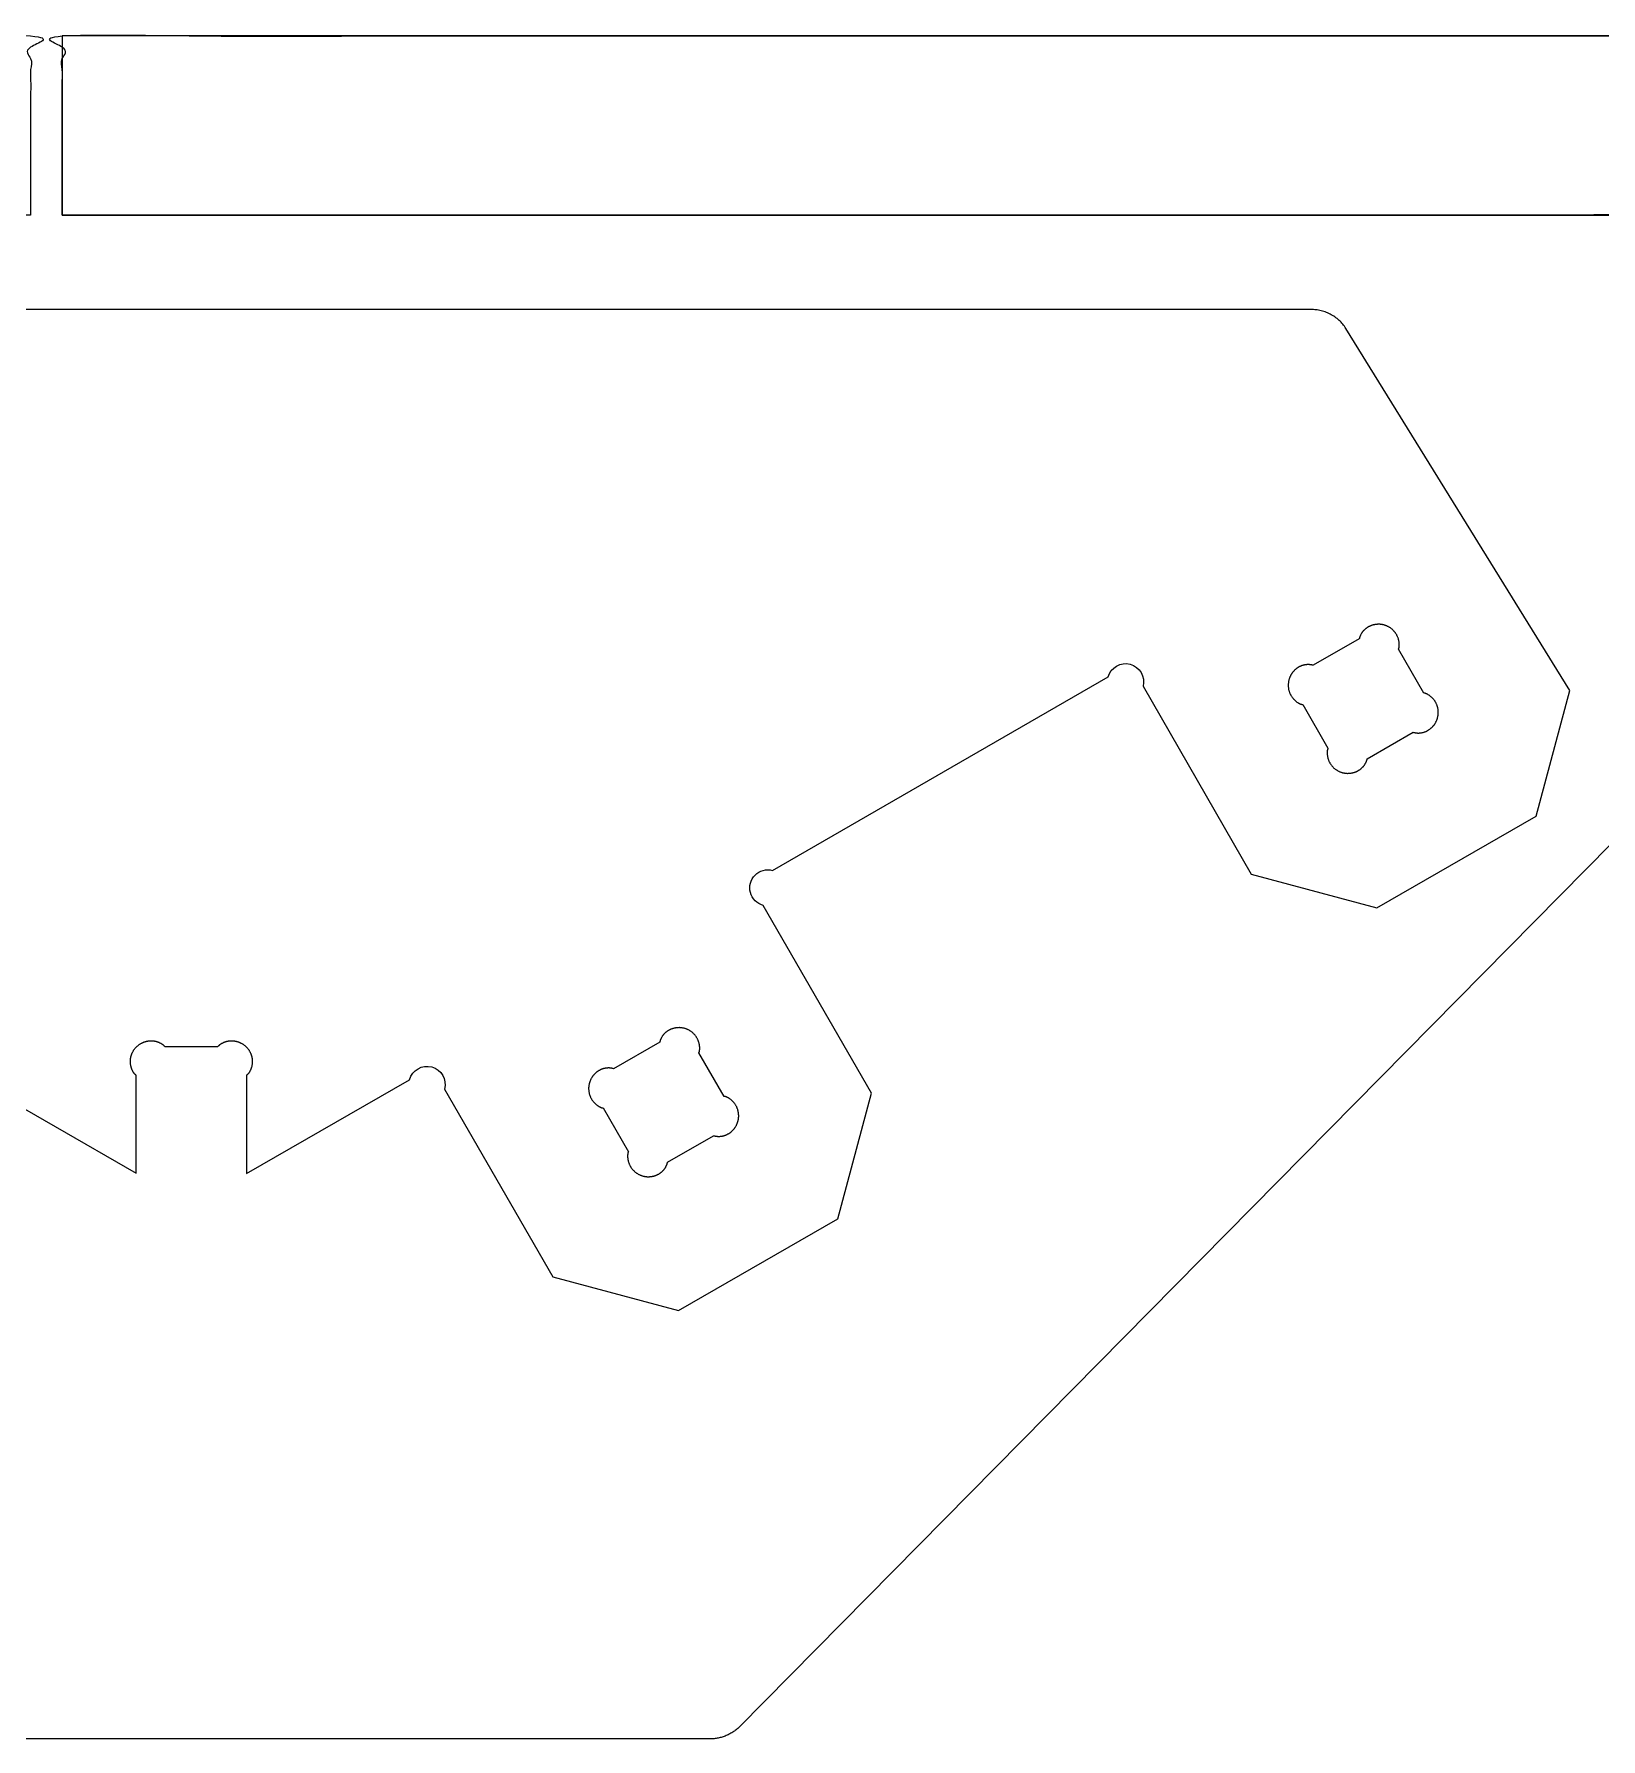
# Model space of a CAD drawing. Header units: millimetres. Extents: x 0 to 2438, y 0 to 1220.
# Drawn here: x 1238.5 to 1536, y 283.5 to 607.3 of the extents above; entities that cross this region are included whole.
import ezdxf

# ---------------------------------------------------------------- set-up
doc = ezdxf.new("R2010")
doc.units = ezdxf.units.MM
doc.header["$MEASUREMENT"] = 0
doc.layers.add('Profile - inside', color=30, linetype='Continuous')
doc.layers.add('Profile - outside', color=7, linetype='Continuous')

msp = doc.modelspace()

# ---------------------------------------------------------------- linework, layer by layer
at = {"layer": 'Profile - inside'}
for points in [[(1497.59, 490.42), (1497.6, 490.44), (1497.61, 490.46), (1497.62, 490.48), (1497.63, 490.51), (1497.63, 490.53), (1497.64, 490.55), (1497.65, 490.57), (1497.66, 490.6), (1497.67, 490.64), (1497.68, 490.69), (1497.7, 490.74), (1497.71, 490.79), (1497.71, 490.85), (1497.72, 490.9), (1497.73, 490.95), (1497.73, 491.01), (1497.74, 491.07), (1497.74, 491.13), (1497.74, 491.19), (1497.74, 491.25), (1497.74, 491.33), (1497.74, 491.42), (1497.73, 491.51), (1497.73, 491.6), (1497.72, 491.69), (1497.71, 491.78), (1497.69, 491.87), (1497.68, 491.96), (1497.66, 492.05), (1497.64, 492.14), (1497.62, 492.24), (1497.59, 492.33), (1497.56, 492.42), (1497.53, 492.51), (1497.5, 492.6), (1497.47, 492.69), (1497.43, 492.78), (1497.39, 492.87), (1497.35, 492.96), (1497.3, 493.05), (1497.26, 493.14), (1497.21, 493.22), (1497.16, 493.31), (1497.1, 493.4), (1497.05, 493.48), (1496.99, 493.56), (1496.93, 493.64), (1496.86, 493.72), (1496.8, 493.8), (1496.73, 493.88), (1496.66, 493.95), (1496.59, 494.02), (1496.52, 494.09), (1496.45, 494.16), (1496.37, 494.23), (1496.29, 494.3), (1496.21, 494.36), (1496.13, 494.42), (1496.05, 494.48), (1495.96, 494.53), (1495.88, 494.59), (1495.79, 494.64), (1495.71, 494.69), (1495.62, 494.74), (1495.53, 494.78), (1495.44, 494.82), (1495.35, 494.86), (1495.26, 494.9), (1495.17, 494.93), (1495.08, 494.97), (1494.99, 495), (1494.9, 495.02), (1494.8, 495.05), (1494.71, 495.07), (1494.62, 495.09), (1494.53, 495.11), (1494.44, 495.12), (1494.35, 495.14), (1494.26, 495.15), (1494.17, 495.16), (1494.08, 495.17), (1493.99, 495.17), (1493.9, 495.17), (1493.81, 495.17), (1493.67, 495.17), (1493.6, 495.17), (1493.53, 495.16), (1493.45, 495.16), (1493.38, 495.15), (1493.3, 495.14), (1493.23, 495.13), (1493.16, 495.12), (1493.08, 495.11), (1493.01, 495.09), (1492.93, 495.08), (1492.86, 495.06), (1492.78, 495.04), (1492.71, 495.02), (1492.63, 495), (1492.56, 494.98), (1492.49, 494.95), (1492.41, 494.93), (1492.34, 494.9), (1492.27, 494.87), (1492.19, 494.84), (1492.12, 494.8), (1492.05, 494.77), (1491.98, 494.73), (1491.91, 494.7), (1491.84, 494.66), (1491.77, 494.62), (1491.7, 494.58), (1491.64, 494.53), (1491.57, 494.49), (1491.5, 494.44), (1491.44, 494.39), (1491.38, 494.34), (1491.31, 494.29), (1491.25, 494.24), (1491.19, 494.19), (1491.14, 494.13), (1491.08, 494.08), (1491.02, 494.02), (1490.97, 493.96), (1490.91, 493.9), (1490.86, 493.84), (1490.81, 493.78), (1490.76, 493.72), (1490.72, 493.66), (1490.67, 493.59), (1490.63, 493.53), (1490.58, 493.46), (1490.54, 493.4), (1490.5, 493.33), (1490.46, 493.26), (1490.43, 493.2), (1490.39, 493.13), (1490.36, 493.06), (1490.33, 492.99), (1490.3, 492.92), (1490.27, 492.85), (1490.25, 492.78), (1490.22, 492.71), (1490.2, 492.63), (1490.18, 492.56), (1490.16, 492.49), (1490.14, 492.42), (1481.4, 487.38), (1481.33, 487.4), (1481.26, 487.41), (1481.18, 487.43), (1481.11, 487.45), (1481.04, 487.46), (1480.96, 487.47), (1480.89, 487.49), (1480.81, 487.5), (1480.74, 487.5), (1480.66, 487.51), (1480.58, 487.51), (1480.51, 487.52), (1480.43, 487.52), (1480.35, 487.52), (1480.27, 487.51), (1480.19, 487.51), (1480.12, 487.5), (1480.04, 487.5), (1479.96, 487.49), (1479.88, 487.48), (1479.8, 487.46), (1479.73, 487.45), (1479.65, 487.43), (1479.57, 487.41), (1479.49, 487.39), (1479.42, 487.37), (1479.34, 487.35), (1479.26, 487.32), (1479.19, 487.3), (1479.11, 487.27), (1479.04, 487.24), (1478.97, 487.21), (1478.89, 487.17), (1478.82, 487.14), (1478.75, 487.1), (1478.68, 487.06), (1478.61, 487.02), (1478.54, 486.98), (1478.47, 486.94), (1478.41, 486.9), (1478.34, 486.85), (1478.28, 486.81), (1478.21, 486.76), (1478.15, 486.71), (1478.09, 486.66), (1478.03, 486.61), (1477.97, 486.56), (1477.92, 486.51), (1477.86, 486.45), (1477.8, 486.4), (1477.75, 486.34), (1477.7, 486.29), (1477.65, 486.23), (1477.6, 486.17), (1477.55, 486.12), (1477.5, 486.06), (1477.46, 486), (1477.41, 485.94), (1477.37, 485.88), (1477.33, 485.82), (1477.29, 485.76), (1477.25, 485.7), (1477.17, 485.57), (1477.13, 485.5), (1477.09, 485.42), (1477.05, 485.34), (1477.01, 485.26), (1476.97, 485.18), (1476.94, 485.09), (1476.91, 485.01), (1476.87, 484.92), (1476.84, 484.83), (1476.82, 484.74), (1476.79, 484.65), (1476.77, 484.56), (1476.74, 484.47), (1476.72, 484.37), (1476.71, 484.28), (1476.69, 484.18), (1476.68, 484.09), (1476.67, 483.99), (1476.66, 483.89), (1476.65, 483.79), (1476.65, 483.69), (1476.65, 483.59), (1476.65, 483.49), (1476.65, 483.39), (1476.66, 483.29), (1476.67, 483.19), (1476.68, 483.09), (1476.7, 482.99), (1476.71, 482.89), (1476.73, 482.79), (1476.76, 482.69), (1476.78, 482.59), (1476.81, 482.49), (1476.84, 482.4), (1476.87, 482.3), (1476.91, 482.21), (1476.94, 482.11), (1476.98, 482.02), (1477.03, 481.93), (1477.07, 481.84), (1477.12, 481.75), (1477.16, 481.66), (1477.22, 481.57), (1477.27, 481.49), (1477.32, 481.41), (1477.38, 481.32), (1477.44, 481.25), (1477.5, 481.17), (1477.56, 481.09), (1477.62, 481.02), (1477.68, 480.95), (1477.75, 480.88), (1477.82, 480.81), (1477.89, 480.74), (1477.95, 480.68), (1478.02, 480.62), (1478.1, 480.56), (1478.17, 480.5), (1478.24, 480.45), (1478.31, 480.4), (1478.39, 480.34), (1478.46, 480.3), (1478.54, 480.25), (1478.61, 480.21), (1478.66, 480.18), (1478.72, 480.15), (1478.77, 480.12), (1478.82, 480.1), (1478.87, 480.07), (1478.92, 480.05), (1478.97, 480.03), (1479.02, 480.01), (1479.07, 479.99), (1479.12, 479.98), (1479.17, 479.97), (1479.22, 479.95), (1479.24, 479.95), (1479.26, 479.94), (1479.29, 479.94), (1479.31, 479.94), (1479.33, 479.93), (1479.36, 479.93), (1479.38, 479.93), (1479.4, 479.93), (1484.2, 471.62), (1484.19, 471.6), (1484.18, 471.57), (1484.17, 471.55), (1484.16, 471.53), (1484.15, 471.51), (1484.14, 471.49), (1484.14, 471.46), (1484.13, 471.44), (1484.11, 471.39), (1484.1, 471.35), (1484.09, 471.3), (1484.08, 471.24), (1484.07, 471.19), (1484.06, 471.14), (1484.06, 471.08), (1484.05, 471.03), (1484.05, 470.97), (1484.04, 470.91), (1484.04, 470.85), (1484.04, 470.79), (1484.04, 470.71), (1484.05, 470.62), (1484.05, 470.53), (1484.06, 470.44), (1484.07, 470.35), (1484.08, 470.26), (1484.09, 470.17), (1484.11, 470.08), (1484.13, 469.99), (1484.15, 469.89), (1484.17, 469.8), (1484.19, 469.71), (1484.22, 469.62), (1484.25, 469.53), (1484.28, 469.44), (1484.32, 469.35), (1484.36, 469.26), (1484.39, 469.17), (1484.44, 469.08), (1484.48, 468.99), (1484.53, 468.9), (1484.58, 468.81), (1484.63, 468.73), (1484.68, 468.64), (1484.74, 468.56), (1484.8, 468.48), (1484.86, 468.4), (1484.92, 468.32), (1484.99, 468.24), (1485.05, 468.16), (1485.12, 468.09), (1485.19, 468.01), (1485.27, 467.94), (1485.34, 467.87), (1485.42, 467.81), (1485.49, 467.74), (1485.57, 467.68), (1485.66, 467.62), (1485.74, 467.56), (1485.82, 467.5), (1485.91, 467.45), (1485.99, 467.4), (1486.08, 467.35), (1486.17, 467.3), (1486.26, 467.26), (1486.34, 467.22), (1486.43, 467.18), (1486.52, 467.14), (1486.62, 467.1), (1486.71, 467.07), (1486.8, 467.04), (1486.89, 467.02), (1486.98, 466.99), (1487.07, 466.97), (1487.16, 466.95), (1487.26, 466.93), (1487.35, 466.91), (1487.44, 466.9), (1487.53, 466.89), (1487.62, 466.88), (1487.71, 466.87), (1487.8, 466.87), (1487.88, 466.86), (1487.97, 466.86), (1488.11, 466.87), (1488.19, 466.87), (1488.26, 466.87), (1488.33, 466.88), (1488.41, 466.89), (1488.48, 466.9), (1488.55, 466.91), (1488.63, 466.92), (1488.7, 466.93), (1488.78, 466.94), (1488.85, 466.96), (1488.93, 466.98), (1489, 467), (1489.08, 467.02), (1489.15, 467.04), (1489.23, 467.06), (1489.3, 467.09), (1489.37, 467.11), (1489.45, 467.14), (1489.52, 467.17), (1489.59, 467.2), (1489.66, 467.23), (1489.74, 467.27), (1489.81, 467.3), (1489.88, 467.34), (1489.95, 467.38), (1490.01, 467.42), (1490.08, 467.46), (1490.15, 467.51), (1490.22, 467.55), (1490.28, 467.6), (1490.35, 467.65), (1490.41, 467.69), (1490.47, 467.74), (1490.53, 467.8), (1490.59, 467.85), (1490.65, 467.9), (1490.71, 467.96), (1490.76, 468.02), (1490.82, 468.07), (1490.87, 468.13), (1490.92, 468.19), (1490.97, 468.25), (1491.02, 468.32), (1491.07, 468.38), (1491.12, 468.44), (1491.16, 468.51), (1491.2, 468.57), (1491.24, 468.64), (1491.28, 468.71), (1491.32, 468.78), (1491.36, 468.84), (1491.39, 468.91), (1491.42, 468.98), (1491.46, 469.05), (1491.49, 469.12), (1491.51, 469.19), (1491.54, 469.26), (1491.56, 469.33), (1491.59, 469.4), (1491.61, 469.48), (1491.63, 469.55), (1491.65, 469.62), (1500.39, 474.66), (1500.46, 474.64), (1500.53, 474.62), (1500.6, 474.61), (1500.67, 474.59), (1500.75, 474.58), (1500.82, 474.56), (1500.9, 474.55), (1500.97, 474.54), (1501.05, 474.54), (1501.13, 474.53), (1501.2, 474.52), (1501.28, 474.52), (1501.36, 474.52), (1501.43, 474.52), (1501.51, 474.52), (1501.59, 474.53), (1501.67, 474.53), (1501.75, 474.54), (1501.83, 474.55), (1501.9, 474.56), (1501.98, 474.57), (1502.06, 474.59), (1502.14, 474.61), (1502.22, 474.62), (1502.29, 474.64), (1502.37, 474.67), (1502.45, 474.69), (1502.52, 474.72), (1502.6, 474.74), (1502.67, 474.77), (1502.75, 474.8), (1502.82, 474.83), (1502.89, 474.87), (1502.96, 474.9), (1503.03, 474.94), (1503.11, 474.97), (1503.17, 475.01), (1503.24, 475.06), (1503.31, 475.1), (1503.38, 475.14), (1503.44, 475.19), (1503.51, 475.23), (1503.57, 475.28), (1503.63, 475.33), (1503.69, 475.38), (1503.75, 475.43), (1503.81, 475.48), (1503.87, 475.53), (1503.93, 475.58), (1503.98, 475.64), (1504.03, 475.69), (1504.09, 475.75), (1504.14, 475.81), (1504.19, 475.86), (1504.24, 475.92), (1504.28, 475.98), (1504.33, 476.04), (1504.37, 476.1), (1504.42, 476.16), (1504.46, 476.22), (1504.5, 476.28), (1504.54, 476.34), (1504.61, 476.47), (1504.65, 476.54), (1504.69, 476.62), (1504.73, 476.7), (1504.77, 476.78), (1504.81, 476.86), (1504.85, 476.95), (1504.88, 477.03), (1504.91, 477.12), (1504.94, 477.21), (1504.97, 477.29), (1505, 477.39), (1505.02, 477.48), (1505.04, 477.57), (1505.06, 477.66), (1505.08, 477.76), (1505.1, 477.86), (1505.11, 477.95), (1505.12, 478.05), (1505.13, 478.15), (1505.13, 478.25), (1505.14, 478.35), (1505.14, 478.45), (1505.14, 478.55), (1505.13, 478.65), (1505.12, 478.75), (1505.12, 478.85), (1505.1, 478.95), (1505.09, 479.05), (1505.07, 479.15), (1505.05, 479.25), (1505.03, 479.35), (1505, 479.45), (1504.98, 479.54), (1504.95, 479.64), (1504.91, 479.74), (1504.88, 479.83), (1504.84, 479.93), (1504.8, 480.02), (1504.76, 480.11), (1504.72, 480.2), (1504.67, 480.29), (1504.62, 480.38), (1504.57, 480.47), (1504.52, 480.55), (1504.46, 480.63), (1504.41, 480.71), (1504.35, 480.79), (1504.29, 480.87), (1504.23, 480.95), (1504.16, 481.02), (1504.1, 481.09), (1504.03, 481.16), (1503.97, 481.23), (1503.9, 481.29), (1503.83, 481.36), (1503.76, 481.42), (1503.69, 481.48), (1503.62, 481.53), (1503.55, 481.59), (1503.47, 481.64), (1503.4, 481.69), (1503.32, 481.74), (1503.25, 481.79), (1503.17, 481.83), (1503.12, 481.86), (1503.07, 481.89), (1503.02, 481.92), (1502.97, 481.94), (1502.92, 481.97), (1502.86, 481.99), (1502.81, 482.01), (1502.76, 482.03), (1502.72, 482.04), (1502.67, 482.06), (1502.62, 482.07), (1502.57, 482.08), (1502.55, 482.09), (1502.52, 482.09), (1502.5, 482.1), (1502.48, 482.1), (1502.45, 482.1), (1502.43, 482.11), (1502.41, 482.11), (1502.38, 482.11), (1497.59, 490.42)], [(1364.74, 413.81), (1364.75, 413.83), (1364.76, 413.86), (1364.77, 413.88), (1364.78, 413.9), (1364.79, 413.92), (1364.79, 413.94), (1364.8, 413.97), (1364.81, 413.99), (1364.82, 414.04), (1364.84, 414.08), (1364.85, 414.13), (1364.86, 414.19), (1364.87, 414.24), (1364.87, 414.29), (1364.88, 414.35), (1364.89, 414.4), (1364.89, 414.46), (1364.89, 414.52), (1364.9, 414.58), (1364.9, 414.64), (1364.89, 414.72), (1364.89, 414.81), (1364.89, 414.9), (1364.88, 414.99), (1364.87, 415.08), (1364.86, 415.17), (1364.85, 415.26), (1364.83, 415.35), (1364.81, 415.44), (1364.79, 415.54), (1364.77, 415.63), (1364.74, 415.72), (1364.72, 415.81), (1364.69, 415.9), (1364.65, 415.99), (1364.62, 416.08), (1364.58, 416.17), (1364.54, 416.26), (1364.5, 416.35), (1364.46, 416.44), (1364.41, 416.53), (1364.36, 416.62), (1364.31, 416.7), (1364.26, 416.79), (1364.2, 416.87), (1364.14, 416.95), (1364.08, 417.03), (1364.02, 417.11), (1363.95, 417.19), (1363.88, 417.27), (1363.82, 417.34), (1363.74, 417.42), (1363.67, 417.49), (1363.6, 417.56), (1363.52, 417.62), (1363.44, 417.69), (1363.36, 417.75), (1363.28, 417.81), (1363.2, 417.87), (1363.12, 417.93), (1363.03, 417.98), (1362.95, 418.03), (1362.86, 418.08), (1362.77, 418.13), (1362.68, 418.17), (1362.59, 418.21), (1362.5, 418.25), (1362.41, 418.29), (1362.32, 418.33), (1362.23, 418.36), (1362.14, 418.39), (1362.05, 418.41), (1361.96, 418.44), (1361.86, 418.46), (1361.77, 418.48), (1361.68, 418.5), (1361.59, 418.52), (1361.5, 418.53), (1361.41, 418.54), (1361.32, 418.55), (1361.23, 418.56), (1361.14, 418.56), (1361.05, 418.57), (1360.97, 418.57), (1360.82, 418.56), (1360.75, 418.56), (1360.68, 418.56), (1360.6, 418.55), (1360.53, 418.54), (1360.46, 418.54), (1360.38, 418.53), (1360.31, 418.51), (1360.23, 418.5), (1360.16, 418.49), (1360.09, 418.47), (1360.01, 418.45), (1359.94, 418.43), (1359.86, 418.41), (1359.79, 418.39), (1359.71, 418.37), (1359.64, 418.34), (1359.57, 418.32), (1359.49, 418.29), (1359.42, 418.26), (1359.35, 418.23), (1359.27, 418.2), (1359.2, 418.16), (1359.13, 418.13), (1359.06, 418.09), (1358.99, 418.05), (1358.92, 418.01), (1358.86, 417.97), (1358.79, 417.92), (1358.72, 417.88), (1358.66, 417.83), (1358.59, 417.79), (1358.53, 417.74), (1358.47, 417.69), (1358.41, 417.63), (1358.35, 417.58), (1358.29, 417.53), (1358.23, 417.47), (1358.17, 417.41), (1358.12, 417.36), (1358.07, 417.3), (1358.01, 417.24), (1357.96, 417.18), (1357.92, 417.11), (1357.87, 417.05), (1357.82, 416.99), (1357.78, 416.92), (1357.74, 416.86), (1357.69, 416.79), (1357.65, 416.72), (1357.62, 416.66), (1357.58, 416.59), (1357.55, 416.52), (1357.51, 416.45), (1357.48, 416.38), (1357.45, 416.31), (1357.42, 416.24), (1357.4, 416.17), (1357.37, 416.1), (1357.35, 416.03), (1357.33, 415.95), (1357.31, 415.88), (1357.29, 415.81), (1348.55, 410.77), (1348.48, 410.79), (1348.41, 410.81), (1348.34, 410.82), (1348.26, 410.84), (1348.19, 410.85), (1348.12, 410.87), (1348.04, 410.88), (1347.96, 410.89), (1347.89, 410.9), (1347.81, 410.9), (1347.74, 410.91), (1347.66, 410.91), (1347.58, 410.91), (1347.5, 410.91), (1347.43, 410.91), (1347.35, 410.9), (1347.27, 410.9), (1347.19, 410.89), (1347.11, 410.88), (1347.03, 410.87), (1346.96, 410.86), (1346.88, 410.84), (1346.8, 410.82), (1346.72, 410.81), (1346.65, 410.79), (1346.57, 410.76), (1346.49, 410.74), (1346.42, 410.72), (1346.34, 410.69), (1346.27, 410.66), (1346.19, 410.63), (1346.12, 410.6), (1346.05, 410.56), (1345.97, 410.53), (1345.9, 410.49), (1345.83, 410.46), (1345.76, 410.42), (1345.69, 410.38), (1345.63, 410.33), (1345.56, 410.29), (1345.49, 410.24), (1345.43, 410.2), (1345.37, 410.15), (1345.31, 410.1), (1345.24, 410.05), (1345.18, 410), (1345.13, 409.95), (1345.07, 409.9), (1345.01, 409.85), (1344.96, 409.79), (1344.9, 409.74), (1344.85, 409.68), (1344.8, 409.62), (1344.75, 409.57), (1344.7, 409.51), (1344.66, 409.45), (1344.61, 409.39), (1344.57, 409.33), (1344.52, 409.27), (1344.48, 409.21), (1344.44, 409.15), (1344.4, 409.09), (1344.33, 408.96), (1344.28, 408.89), (1344.24, 408.81), (1344.2, 408.73), (1344.16, 408.65), (1344.13, 408.57), (1344.09, 408.49), (1344.06, 408.4), (1344.03, 408.31), (1344, 408.22), (1343.97, 408.14), (1343.94, 408.04), (1343.92, 407.95), (1343.9, 407.86), (1343.88, 407.77), (1343.86, 407.67), (1343.84, 407.57), (1343.83, 407.48), (1343.82, 407.38), (1343.81, 407.28), (1343.8, 407.18), (1343.8, 407.08), (1343.8, 406.98), (1343.8, 406.88), (1343.81, 406.78), (1343.81, 406.68), (1343.82, 406.58), (1343.83, 406.48), (1343.85, 406.38), (1343.87, 406.28), (1343.89, 406.18), (1343.91, 406.08), (1343.93, 405.98), (1343.96, 405.89), (1343.99, 405.79), (1344.02, 405.69), (1344.06, 405.6), (1344.1, 405.5), (1344.14, 405.41), (1344.18, 405.32), (1344.22, 405.23), (1344.27, 405.14), (1344.32, 405.05), (1344.37, 404.96), (1344.42, 404.88), (1344.47, 404.8), (1344.53, 404.72), (1344.59, 404.64), (1344.65, 404.56), (1344.71, 404.48), (1344.77, 404.41), (1344.84, 404.34), (1344.9, 404.27), (1344.97, 404.2), (1345.04, 404.14), (1345.11, 404.07), (1345.18, 404.01), (1345.25, 403.95), (1345.32, 403.9), (1345.39, 403.84), (1345.47, 403.79), (1345.54, 403.74), (1345.61, 403.69), (1345.69, 403.64), (1345.76, 403.6), (1345.82, 403.57), (1345.87, 403.54), (1345.92, 403.51), (1345.97, 403.49), (1346.02, 403.46), (1346.07, 403.44), (1346.12, 403.42), (1346.17, 403.4), (1346.22, 403.39), (1346.27, 403.37), (1346.32, 403.36), (1346.37, 403.35), (1346.39, 403.34), (1346.42, 403.34), (1346.44, 403.33), (1346.46, 403.33), (1346.48, 403.33), (1346.51, 403.32), (1346.53, 403.32), (1346.55, 403.32), (1351.35, 395.01), (1351.34, 394.99), (1351.33, 394.97), (1351.32, 394.95), (1351.31, 394.92), (1351.3, 394.9), (1351.3, 394.88), (1351.29, 394.86), (1351.28, 394.83), (1351.27, 394.79), (1351.25, 394.74), (1351.24, 394.69), (1351.23, 394.64), (1351.22, 394.58), (1351.22, 394.53), (1351.21, 394.48), (1351.2, 394.42), (1351.2, 394.36), (1351.2, 394.3), (1351.2, 394.24), (1351.19, 394.18), (1351.2, 394.1), (1351.2, 394.01), (1351.2, 393.92), (1351.21, 393.83), (1351.22, 393.74), (1351.23, 393.65), (1351.24, 393.56), (1351.26, 393.47), (1351.28, 393.38), (1351.3, 393.29), (1351.32, 393.2), (1351.35, 393.1), (1351.37, 393.01), (1351.4, 392.92), (1351.44, 392.83), (1351.47, 392.74), (1351.51, 392.65), (1351.55, 392.56), (1351.59, 392.47), (1351.63, 392.38), (1351.68, 392.29), (1351.73, 392.21), (1351.78, 392.12), (1351.83, 392.03), (1351.89, 391.95), (1351.95, 391.87), (1352.01, 391.79), (1352.07, 391.71), (1352.14, 391.63), (1352.21, 391.55), (1352.27, 391.48), (1352.35, 391.41), (1352.42, 391.34), (1352.49, 391.27), (1352.57, 391.2), (1352.65, 391.13), (1352.73, 391.07), (1352.81, 391.01), (1352.89, 390.95), (1352.97, 390.9), (1353.06, 390.84), (1353.14, 390.79), (1353.23, 390.74), (1353.32, 390.69), (1353.41, 390.65), (1353.5, 390.61), (1353.59, 390.57), (1353.68, 390.53), (1353.77, 390.5), (1353.86, 390.46), (1353.95, 390.43), (1354.04, 390.41), (1354.13, 390.38), (1354.23, 390.36), (1354.32, 390.34), (1354.41, 390.32), (1354.5, 390.31), (1354.59, 390.29), (1354.68, 390.28), (1354.77, 390.27), (1354.86, 390.26), (1354.95, 390.26), (1355.04, 390.26), (1355.12, 390.26), (1355.27, 390.26), (1355.34, 390.26), (1355.41, 390.27), (1355.49, 390.27), (1355.56, 390.28), (1355.63, 390.29), (1355.71, 390.3), (1355.78, 390.31), (1355.86, 390.32), (1355.93, 390.34), (1356.01, 390.35), (1356.08, 390.37), (1356.15, 390.39), (1356.23, 390.41), (1356.3, 390.43), (1356.38, 390.45), (1356.45, 390.48), (1356.53, 390.5), (1356.6, 390.53), (1356.67, 390.56), (1356.74, 390.59), (1356.82, 390.63), (1356.89, 390.66), (1356.96, 390.7), (1357.03, 390.73), (1357.1, 390.77), (1357.17, 390.81), (1357.24, 390.85), (1357.3, 390.9), (1357.37, 390.94), (1357.43, 390.99), (1357.5, 391.04), (1357.56, 391.09), (1357.62, 391.14), (1357.68, 391.19), (1357.74, 391.24), (1357.8, 391.3), (1357.86, 391.35), (1357.92, 391.41), (1357.97, 391.47), (1358.02, 391.53), (1358.08, 391.59), (1358.13, 391.65), (1358.17, 391.71), (1358.22, 391.77), (1358.27, 391.84), (1358.31, 391.9), (1358.35, 391.97), (1358.4, 392.03), (1358.44, 392.1), (1358.47, 392.17), (1358.51, 392.24), (1358.54, 392.3), (1358.58, 392.37), (1358.61, 392.44), (1358.64, 392.51), (1358.67, 392.58), (1358.69, 392.65), (1358.72, 392.73), (1358.74, 392.8), (1358.76, 392.87), (1358.78, 392.94), (1358.8, 393.01), (1367.54, 398.05), (1367.61, 398.03), (1367.68, 398.02), (1367.75, 398), (1367.83, 397.98), (1367.9, 397.97), (1367.97, 397.96), (1368.05, 397.94), (1368.13, 397.93), (1368.2, 397.93), (1368.28, 397.92), (1368.35, 397.92), (1368.43, 397.91), (1368.51, 397.91), (1368.59, 397.91), (1368.66, 397.92), (1368.74, 397.92), (1368.82, 397.93), (1368.9, 397.93), (1368.98, 397.94), (1369.06, 397.95), (1369.13, 397.97), (1369.21, 397.98), (1369.29, 398), (1369.37, 398.02), (1369.44, 398.04), (1369.52, 398.06), (1369.6, 398.08), (1369.67, 398.11), (1369.75, 398.13), (1369.82, 398.16), (1369.9, 398.19), (1369.97, 398.22), (1370.04, 398.26), (1370.12, 398.29), (1370.19, 398.33), (1370.26, 398.37), (1370.33, 398.41), (1370.4, 398.45), (1370.46, 398.49), (1370.53, 398.53), (1370.6, 398.58), (1370.66, 398.62), (1370.72, 398.67), (1370.78, 398.72), (1370.85, 398.77), (1370.91, 398.82), (1370.96, 398.87), (1371.02, 398.92), (1371.08, 398.98), (1371.13, 399.03), (1371.19, 399.09), (1371.24, 399.14), (1371.29, 399.2), (1371.34, 399.26), (1371.39, 399.31), (1371.43, 399.37), (1371.48, 399.43), (1371.52, 399.49), (1371.57, 399.55), (1371.61, 399.61), (1371.65, 399.67), (1371.69, 399.73), (1371.76, 399.86), (1371.81, 399.93), (1371.85, 400.01), (1371.89, 400.09), (1371.93, 400.17), (1371.96, 400.25), (1372, 400.34), (1372.03, 400.42), (1372.06, 400.51), (1372.09, 400.6), (1372.12, 400.69), (1372.15, 400.78), (1372.17, 400.87), (1372.19, 400.96), (1372.21, 401.06), (1372.23, 401.15), (1372.25, 401.25), (1372.26, 401.34), (1372.27, 401.44), (1372.28, 401.54), (1372.29, 401.64), (1372.29, 401.74), (1372.29, 401.84), (1372.29, 401.94), (1372.28, 402.04), (1372.28, 402.14), (1372.27, 402.24), (1372.26, 402.34), (1372.24, 402.44), (1372.22, 402.54), (1372.2, 402.64), (1372.18, 402.74), (1372.16, 402.84), (1372.13, 402.94), (1372.1, 403.03), (1372.07, 403.13), (1372.03, 403.23), (1371.99, 403.32), (1371.95, 403.41), (1371.91, 403.5), (1371.87, 403.59), (1371.82, 403.68), (1371.77, 403.77), (1371.72, 403.86), (1371.67, 403.94), (1371.62, 404.02), (1371.56, 404.11), (1371.5, 404.19), (1371.44, 404.26), (1371.38, 404.34), (1371.32, 404.41), (1371.25, 404.48), (1371.19, 404.55), (1371.12, 404.62), (1371.05, 404.69), (1370.98, 404.75), (1370.91, 404.81), (1370.84, 404.87), (1370.77, 404.93), (1370.7, 404.98), (1370.62, 405.03), (1370.55, 405.09), (1370.48, 405.13), (1370.4, 405.18), (1370.33, 405.23), (1370.27, 405.25), (1370.22, 405.28), (1370.17, 405.31), (1370.12, 405.33), (1370.07, 405.36), (1370.02, 405.38), (1369.97, 405.4), (1369.92, 405.42), (1369.87, 405.44), (1369.82, 405.45), (1369.77, 405.46), (1369.72, 405.48), (1369.7, 405.48), (1369.67, 405.49), (1369.65, 405.49), (1369.63, 405.49), (1369.61, 405.5), (1369.58, 405.5), (1369.56, 405.5), (1369.54, 405.5), (1364.74, 413.81)]]:
    msp.add_lwpolyline(points, dxfattribs=at)
at = {"layer": 'Profile - outside'}
for points in [[(1243.84, 572.9), (1695.09, 572.9), (1695.09, 606.9), (1243.84, 606.9), (1243.84, 572.9)], [(1635.36, 552.16), (1372.39, 285.73), (1372.25, 285.6), (1372.1, 285.47), (1371.96, 285.34), (1371.8, 285.22), (1371.65, 285.1), (1371.49, 284.98), (1371.32, 284.87), (1371.16, 284.76), (1370.99, 284.65), (1370.82, 284.55), (1370.64, 284.45), (1370.47, 284.36), (1370.29, 284.27), (1370.1, 284.19), (1369.92, 284.11), (1369.73, 284.03), (1369.55, 283.96), (1369.36, 283.9), (1369.17, 283.84), (1368.97, 283.78), (1368.78, 283.73), (1368.59, 283.68), (1368.39, 283.64), (1368.2, 283.61), (1368, 283.58), (1367.81, 283.55), (1367.61, 283.53), (1367.42, 283.51), (1367.22, 283.5), (1367.03, 283.49), (1366.83, 283.49)], [(1227.02, 408.68), (1257.85, 390.9), (1257.85, 409.54), (1257.83, 409.55), (1257.81, 409.56), (1257.79, 409.58), (1257.78, 409.59), (1257.76, 409.61), (1257.74, 409.62), (1257.72, 409.64), (1257.7, 409.65), (1257.67, 409.69), (1257.63, 409.72), (1257.6, 409.76), (1257.56, 409.8), (1257.53, 409.84), (1257.5, 409.88), (1257.46, 409.93), (1257.43, 409.97), (1257.4, 410.02), (1257.37, 410.07), (1257.33, 410.12), (1257.3, 410.17), (1257.26, 410.25), (1257.22, 410.33), (1257.18, 410.41), (1257.14, 410.49), (1257.1, 410.57), (1257.07, 410.65), (1257.04, 410.74), (1257, 410.83), (1256.97, 410.91), (1256.95, 411), (1256.92, 411.09), (1256.9, 411.19), (1256.87, 411.28), (1256.85, 411.37), (1256.84, 411.47), (1256.82, 411.56), (1256.81, 411.66), (1256.8, 411.76), (1256.79, 411.86), (1256.78, 411.96), (1256.78, 412.06), (1256.78, 412.16), (1256.78, 412.26), (1256.78, 412.36), (1256.79, 412.46), (1256.8, 412.56), (1256.81, 412.66), (1256.83, 412.76), (1256.84, 412.86), (1256.86, 412.96), (1256.89, 413.06), (1256.91, 413.16), (1256.94, 413.25), (1256.97, 413.35), (1257, 413.45), (1257.04, 413.54), (1257.07, 413.64), (1257.11, 413.73), (1257.16, 413.82), (1257.2, 413.91), (1257.25, 414), (1257.3, 414.09), (1257.35, 414.17), (1257.4, 414.26), (1257.45, 414.34), (1257.51, 414.42), (1257.57, 414.5), (1257.63, 414.58), (1257.69, 414.65), (1257.75, 414.73), (1257.82, 414.8), (1257.88, 414.87), (1257.95, 414.94), (1258.02, 415), (1258.09, 415.07), (1258.16, 415.13), (1258.23, 415.19), (1258.3, 415.24), (1258.37, 415.3), (1258.45, 415.35), (1258.52, 415.4), (1258.59, 415.45), (1258.67, 415.5), (1258.74, 415.54), (1258.87, 415.61), (1258.93, 415.64), (1259, 415.68), (1259.07, 415.71), (1259.13, 415.74), (1259.2, 415.77), (1259.27, 415.8), (1259.34, 415.82), (1259.41, 415.85), (1259.48, 415.88), (1259.56, 415.9), (1259.63, 415.92), (1259.7, 415.94), (1259.78, 415.96), (1259.85, 415.98), (1259.93, 416), (1260.01, 416.01), (1260.08, 416.03), (1260.16, 416.04), (1260.24, 416.05), (1260.32, 416.06), (1260.4, 416.07), (1260.47, 416.07), (1260.55, 416.08), (1260.63, 416.08), (1260.71, 416.08), (1260.79, 416.08), (1260.87, 416.08), (1260.95, 416.07), (1261.03, 416.07), (1261.11, 416.06), (1261.19, 416.05), (1261.27, 416.04), (1261.35, 416.03), (1261.43, 416.01), (1261.51, 416), (1261.59, 415.98), (1261.66, 415.96), (1261.74, 415.94), (1261.82, 415.92), (1261.89, 415.89), (1261.97, 415.86), (1262.04, 415.84), (1262.12, 415.81), (1262.19, 415.78), (1262.26, 415.74), (1262.33, 415.71), (1262.4, 415.67), (1262.47, 415.64), (1262.54, 415.6), (1262.6, 415.56), (1262.67, 415.52), (1262.73, 415.48), (1262.8, 415.43), (1262.86, 415.39), (1262.92, 415.34), (1262.98, 415.29), (1263.04, 415.25), (1263.09, 415.2), (1263.15, 415.15), (1263.2, 415.1), (1263.26, 415.04), (1263.31, 414.99), (1273.4, 414.99), (1273.45, 415.04), (1273.5, 415.1), (1273.56, 415.15), (1273.61, 415.2), (1273.67, 415.25), (1273.73, 415.29), (1273.79, 415.34), (1273.85, 415.39), (1273.91, 415.43), (1273.97, 415.48), (1274.04, 415.52), (1274.1, 415.56), (1274.17, 415.6), (1274.24, 415.64), (1274.3, 415.67), (1274.37, 415.71), (1274.45, 415.74), (1274.52, 415.78), (1274.59, 415.81), (1274.66, 415.84), (1274.74, 415.86), (1274.81, 415.89), (1274.89, 415.92), (1274.96, 415.94), (1275.04, 415.96), (1275.12, 415.98), (1275.2, 416), (1275.28, 416.01), (1275.35, 416.03), (1275.43, 416.04), (1275.51, 416.05), (1275.59, 416.06), (1275.67, 416.07), (1275.75, 416.07), (1275.83, 416.08), (1275.91, 416.08), (1275.99, 416.08), (1276.07, 416.08), (1276.15, 416.08), (1276.23, 416.07), (1276.31, 416.07), (1276.39, 416.06), (1276.47, 416.05), (1276.54, 416.04), (1276.62, 416.03), (1276.7, 416.01), (1276.78, 416), (1276.85, 415.98), (1276.93, 415.96), (1277, 415.94), (1277.08, 415.92), (1277.15, 415.9), (1277.22, 415.88), (1277.29, 415.85), (1277.36, 415.82), (1277.43, 415.8), (1277.5, 415.77), (1277.57, 415.74), (1277.64, 415.71), (1277.71, 415.68), (1277.77, 415.64), (1277.84, 415.61), (1277.96, 415.54), (1278.04, 415.5), (1278.11, 415.45), (1278.19, 415.4), (1278.26, 415.35), (1278.33, 415.3), (1278.41, 415.24), (1278.48, 415.19), (1278.55, 415.13), (1278.62, 415.07), (1278.69, 415), (1278.76, 414.94), (1278.82, 414.87), (1278.89, 414.8), (1278.95, 414.73), (1279.02, 414.65), (1279.08, 414.58), (1279.14, 414.5), (1279.19, 414.42), (1279.25, 414.34), (1279.31, 414.26), (1279.36, 414.17), (1279.41, 414.09), (1279.46, 414), (1279.5, 413.91), (1279.55, 413.82), (1279.59, 413.73), (1279.63, 413.64), (1279.67, 413.54), (1279.7, 413.45), (1279.74, 413.35), (1279.77, 413.25), (1279.79, 413.16), (1279.82, 413.06), (1279.84, 412.96), (1279.86, 412.86), (1279.88, 412.76), (1279.89, 412.66), (1279.9, 412.56), (1279.91, 412.46), (1279.92, 412.36), (1279.93, 412.26), (1279.93, 412.16), (1279.93, 412.06), (1279.92, 411.96), (1279.92, 411.86), (1279.91, 411.76), (1279.9, 411.66), (1279.88, 411.56), (1279.87, 411.47), (1279.85, 411.37), (1279.83, 411.28), (1279.81, 411.19), (1279.79, 411.09), (1279.76, 411), (1279.73, 410.91), (1279.7, 410.83), (1279.67, 410.74), (1279.64, 410.65), (1279.6, 410.57), (1279.56, 410.49), (1279.52, 410.41), (1279.48, 410.33), (1279.44, 410.25), (1279.4, 410.17), (1279.37, 410.12), (1279.34, 410.07), (1279.31, 410.02), (1279.28, 409.97), (1279.24, 409.93), (1279.21, 409.88), (1279.18, 409.84), (1279.14, 409.8), (1279.11, 409.76), (1279.07, 409.72), (1279.04, 409.69), (1279, 409.65), (1278.98, 409.64), (1278.97, 409.62), (1278.95, 409.61), (1278.93, 409.59), (1278.91, 409.58), (1278.89, 409.56), (1278.87, 409.55), (1278.85, 409.54), (1278.85, 390.87), (1309.81, 408.68)], [(1366.83, 283.49), (1169.81, 283.49)]]:
    msp.add_lwpolyline(points, dxfattribs=at)
msp.add_lwpolyline([(1309.81, 408.68, -0.999862), (1316.43, 406.9), (1337.01, 371.23), (1360.86, 364.83), (1391.12, 382.28), (1397.52, 406.13), (1376.94, 441.79, -1.000138), (1378.72, 448.42), (1442.45, 485.16, -0.999939), (1449.07, 483.39), (1469.64, 447.72), (1493.49, 441.31), (1523.75, 458.76), (1530.15, 482.61), (1487.61, 551.36), (1487.47, 551.56), (1487.33, 551.76), (1487.17, 551.96), (1487.01, 552.16), (1486.84, 552.35), (1486.67, 552.53), (1486.49, 552.71), (1486.3, 552.89), (1486.11, 553.06), (1485.91, 553.22), (1485.7, 553.38), (1485.49, 553.53), (1485.28, 553.67), (1485.06, 553.81), (1484.83, 553.94), (1484.6, 554.06), (1484.37, 554.18), (1484.13, 554.29), (1483.89, 554.39), (1483.65, 554.48), (1483.41, 554.56), (1483.16, 554.64), (1482.92, 554.71), (1482.67, 554.76), (1482.42, 554.82), (1482.17, 554.86), (1481.92, 554.89), (1481.67, 554.92), (1481.42, 554.94), (1481.18, 554.95), (1055.91, 554.97)], format="xyb", dxfattribs=at)
for points, knots in [([(1237.84, 572.9), (1237.84, 589.9), (1237.84, 606.9), (1012.22, 606.89), (786.59, 606.87), (786.59, 589.87), (786.59, 572.87), (1012.22, 572.89), (1237.84, 572.9)], [936.501259, 936.501259, 936.501259, 970.500763, 970.500763, 1421.75164, 1421.75164, 1455.751145, 1455.751145, 1907.002022, 1907.002022, 1907.002022]), ([(1243.84, 572.9), (1469.47, 572.9), (1695.09, 572.9), (1695.09, 589.9), (1695.09, 606.9), (1469.47, 606.9), (1243.84, 606.9), (1243.84, 589.9), (1243.84, 572.9)], [-1907.002022, -1907.002022, -1907.002022, -1455.751145, -1455.751145, -1421.75164, -1421.75164, -970.500763, -970.500763, -936.501259, -936.501259, -936.501259])]:
    msp.add_open_spline(points, degree=2, knots=knots, dxfattribs=at)

doc.saveas('drawing.dxf')
